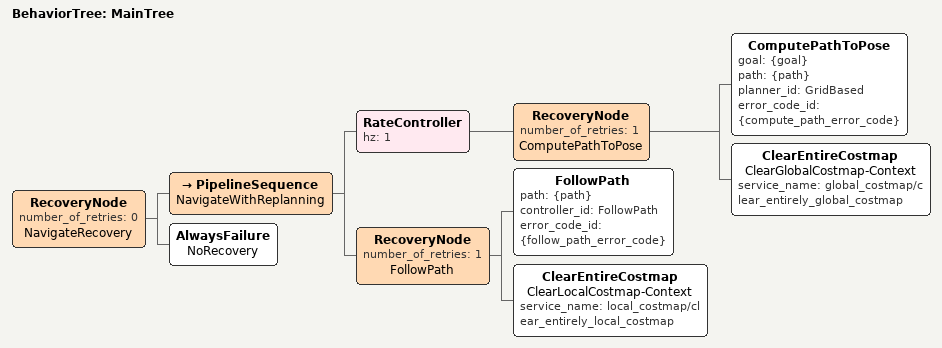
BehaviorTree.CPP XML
<?xml version="1.0" encoding="UTF-8"?>
<!-- generated by mission_runner: template=navigate_with_recovery retries=0 recoveries=none -->
<root BTCPP_format="4" main_tree_to_execute="MainTree">
  <BehaviorTree ID="MainTree">
    <RecoveryNode number_of_retries="0" name="NavigateRecovery">
      <PipelineSequence name="NavigateWithReplanning">
        <RateController hz="1">
          <RecoveryNode number_of_retries="1" name="ComputePathToPose">
            <ComputePathToPose goal="{goal}" path="{path}" planner_id="GridBased" error_code_id="{compute_path_error_code}"/>
            <ClearEntireCostmap name="ClearGlobalCostmap-Context" service_name="global_costmap/clear_entirely_global_costmap"/>
          </RecoveryNode>
        </RateController>
        <RecoveryNode number_of_retries="1" name="FollowPath">
          <FollowPath path="{path}" controller_id="FollowPath" error_code_id="{follow_path_error_code}"/>
          <ClearEntireCostmap name="ClearLocalCostmap-Context" service_name="local_costmap/clear_entirely_local_costmap"/>
        </RecoveryNode>
      </PipelineSequence>
      <AlwaysFailure name="NoRecovery"/>
    </RecoveryNode>
  </BehaviorTree>
</root>
